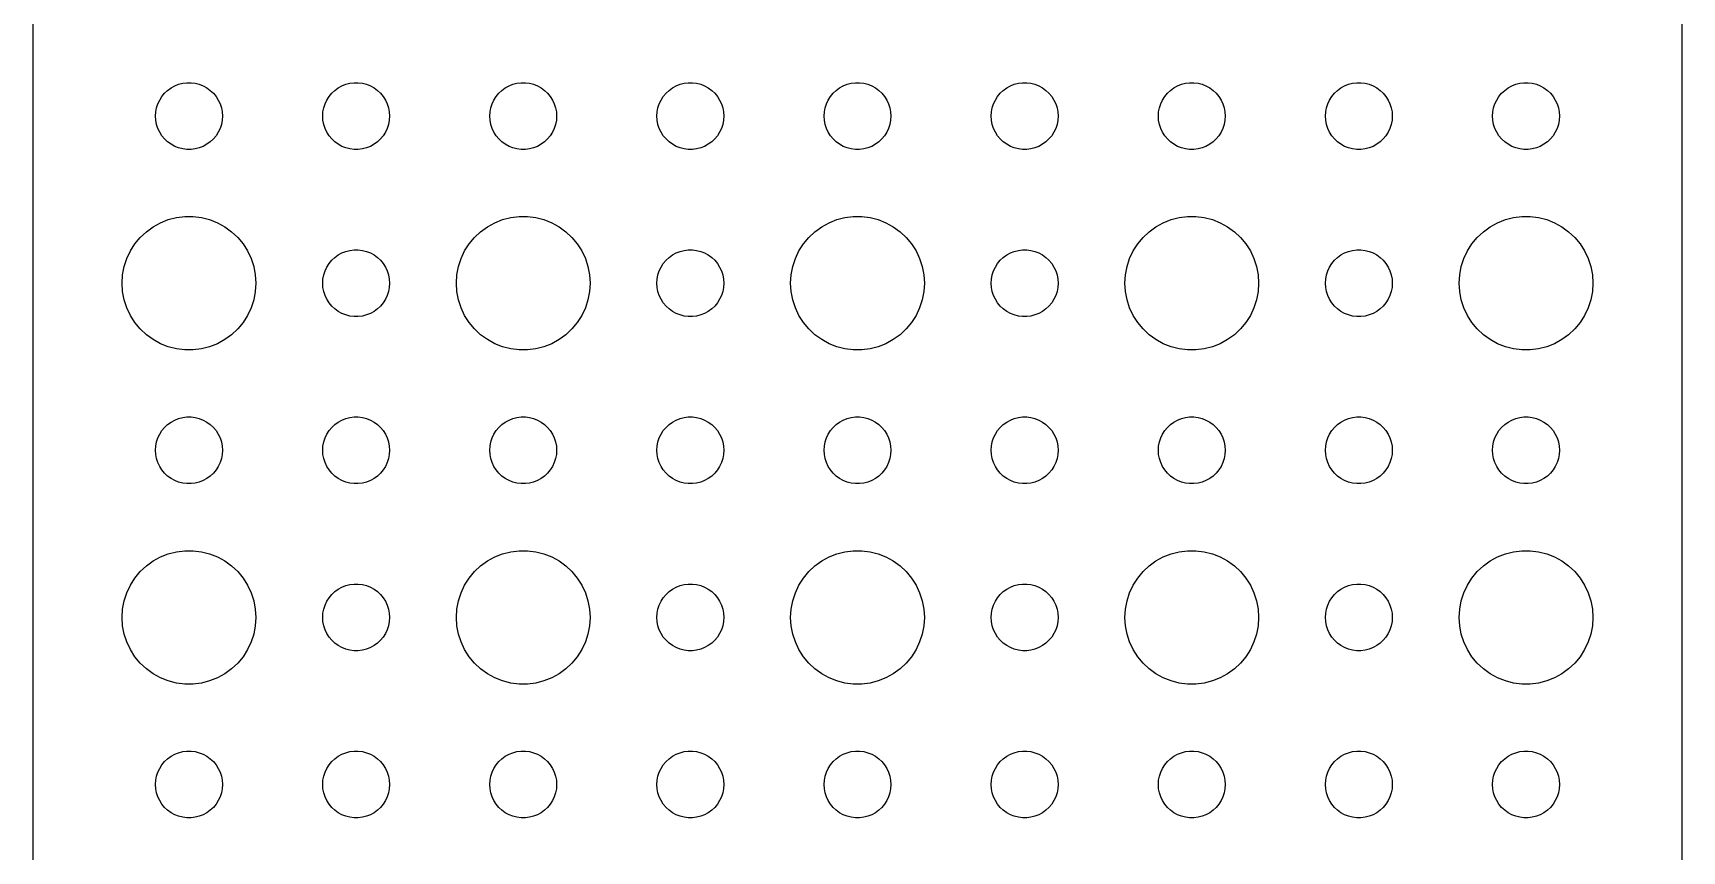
# Model space of a CAD drawing. Extents: x -37 to 37, y -74 to 74.
# Drawn here: x -37 to 37, y -3 to 33.7 of the extents above; entities that cross this region are included whole.
import ezdxf

# ---------------------------------------------------------------- set-up
doc = ezdxf.new("R2010")
doc.units = 0
doc.layers.get('0').update_dxf_attribs({"linetype": 'CONTINUOUS'})

msp = doc.modelspace()

# ---------------------------------------------------------------- linework, layer by layer
for points in [[(-37, 69.5), (-37, -69.5)], [(37, -69.5), (37, 69.5)]]:
    msp.add_lwpolyline(points)
for points in [[(-30.0942, 28.503), (-30.2811, 28.5266), (-30.4635, 28.5734), (-30.6387, 28.6428), (-30.8037, 28.7335), (-30.9561, 28.8442), (-31.0935, 28.9732), (-31.2135, 29.1183), (-31.3145, 29.2774), (-31.3947, 29.4478), (-31.4529, 29.627), (-31.4882, 29.812), (-31.5, 30), (-31.4882, 30.188), (-31.4529, 30.373), (-31.3947, 30.5522), (-31.3145, 30.7226), (-31.2135, 30.8817), (-31.0935, 31.0268), (-30.9561, 31.1558), (-30.8037, 31.2665), (-30.6387, 31.3572), (-30.4635, 31.4266), (-30.2811, 31.4734), (-30.0942, 31.497), (-29.9058, 31.497), (-29.7189, 31.4734), (-29.5365, 31.4266), (-29.3613, 31.3572), (-29.1963, 31.2665), (-29.0439, 31.1558), (-28.9065, 31.0268), (-28.7865, 30.8817), (-28.6855, 30.7226), (-28.6053, 30.5522), (-28.5471, 30.373), (-28.5118, 30.188), (-28.5, 30), (-28.5118, 29.812), (-28.5471, 29.627), (-28.6053, 29.4478), (-28.6855, 29.2774), (-28.7865, 29.1183), (-28.9065, 28.9732), (-29.0439, 28.8442), (-29.1963, 28.7335), (-29.3613, 28.6428), (-29.5365, 28.5734), (-29.7189, 28.5266), (-29.9058, 28.503)], [(-22.5942, 28.503), (-22.7811, 28.5266), (-22.9635, 28.5734), (-23.1387, 28.6428), (-23.3037, 28.7335), (-23.4561, 28.8442), (-23.5935, 28.9732), (-23.7135, 29.1183), (-23.8145, 29.2774), (-23.8947, 29.4478), (-23.9529, 29.627), (-23.9882, 29.812), (-24, 30), (-23.9882, 30.188), (-23.9529, 30.373), (-23.8947, 30.5522), (-23.8145, 30.7226), (-23.7135, 30.8817), (-23.5935, 31.0268), (-23.4561, 31.1558), (-23.3037, 31.2665), (-23.1387, 31.3572), (-22.9635, 31.4266), (-22.7811, 31.4734), (-22.5942, 31.497), (-22.4058, 31.497), (-22.2189, 31.4734), (-22.0365, 31.4266), (-21.8613, 31.3572), (-21.6963, 31.2665), (-21.5439, 31.1558), (-21.4065, 31.0268), (-21.2865, 30.8817), (-21.1855, 30.7226), (-21.1053, 30.5522), (-21.0471, 30.373), (-21.0118, 30.188), (-21, 30), (-21.0118, 29.812), (-21.0471, 29.627), (-21.1053, 29.4478), (-21.1855, 29.2774), (-21.2865, 29.1183), (-21.4065, 28.9732), (-21.5439, 28.8442), (-21.6963, 28.7335), (-21.8613, 28.6428), (-22.0365, 28.5734), (-22.2189, 28.5266), (-22.4058, 28.503)], [(-15.0942, 28.503), (-15.2811, 28.5266), (-15.4635, 28.5734), (-15.6387, 28.6428), (-15.8037, 28.7335), (-15.9561, 28.8442), (-16.0935, 28.9732), (-16.2135, 29.1183), (-16.3145, 29.2774), (-16.3947, 29.4478), (-16.4529, 29.627), (-16.4882, 29.812), (-16.5, 30), (-16.4882, 30.188), (-16.4529, 30.373), (-16.3947, 30.5522), (-16.3145, 30.7226), (-16.2135, 30.8817), (-16.0935, 31.0268), (-15.9561, 31.1558), (-15.8037, 31.2665), (-15.6387, 31.3572), (-15.4635, 31.4266), (-15.2811, 31.4734), (-15.0942, 31.497), (-14.9058, 31.497), (-14.7189, 31.4734), (-14.5365, 31.4266), (-14.3613, 31.3572), (-14.1963, 31.2665), (-14.0439, 31.1558), (-13.9065, 31.0268), (-13.7865, 30.8817), (-13.6855, 30.7226), (-13.6053, 30.5522), (-13.5471, 30.373), (-13.5118, 30.188), (-13.5, 30), (-13.5118, 29.812), (-13.5471, 29.627), (-13.6053, 29.4478), (-13.6855, 29.2774), (-13.7865, 29.1183), (-13.9065, 28.9732), (-14.0439, 28.8442), (-14.1963, 28.7335), (-14.3613, 28.6428), (-14.5365, 28.5734), (-14.7189, 28.5266), (-14.9058, 28.503)], [(-7.59419, 28.503), (-7.78107, 28.5266), (-7.96353, 28.5734), (-8.13867, 28.6428), (-8.30374, 28.7335), (-8.45614, 28.8442), (-8.59345, 28.9732), (-8.71353, 29.1183), (-8.81446, 29.2774), (-8.89466, 29.4478), (-8.95287, 29.627), (-8.98817, 29.812), (-9, 30), (-8.98817, 30.188), (-8.95287, 30.373), (-8.89466, 30.5522), (-8.81446, 30.7226), (-8.71353, 30.8817), (-8.59345, 31.0268), (-8.45614, 31.1558), (-8.30374, 31.2665), (-8.13867, 31.3572), (-7.96353, 31.4266), (-7.78107, 31.4734), (-7.59419, 31.497), (-7.40581, 31.497), (-7.21893, 31.4734), (-7.03647, 31.4266), (-6.86133, 31.3572), (-6.69626, 31.2665), (-6.54386, 31.1558), (-6.40655, 31.0268), (-6.28647, 30.8817), (-6.18554, 30.7226), (-6.10534, 30.5522), (-6.04713, 30.373), (-6.01183, 30.188), (-6, 30), (-6.01183, 29.812), (-6.04713, 29.627), (-6.10534, 29.4478), (-6.18554, 29.2774), (-6.28647, 29.1183), (-6.40655, 28.9732), (-6.54386, 28.8442), (-6.69626, 28.7335), (-6.86133, 28.6428), (-7.03647, 28.5734), (-7.21893, 28.5266), (-7.40581, 28.503)], [(-0.094186, 28.503), (-0.281072, 28.5266), (-0.463525, 28.5734), (-0.638669, 28.6428), (-0.80374, 28.7335), (-0.956136, 28.8442), (-1.09345, 28.9732), (-1.21353, 29.1183), (-1.31446, 29.2774), (-1.39466, 29.4478), (-1.45287, 29.627), (-1.48817, 29.812), (-1.5, 30), (-1.48817, 30.188), (-1.45287, 30.373), (-1.39466, 30.5522), (-1.31446, 30.7226), (-1.21353, 30.8817), (-1.09345, 31.0268), (-0.956136, 31.1558), (-0.80374, 31.2665), (-0.638669, 31.3572), (-0.463525, 31.4266), (-0.281072, 31.4734), (-0.094186, 31.497), (0.094186, 31.497), (0.281072, 31.4734), (0.463525, 31.4266), (0.638669, 31.3572), (0.80374, 31.2665), (0.956136, 31.1558), (1.09345, 31.0268), (1.21353, 30.8817), (1.31446, 30.7226), (1.39466, 30.5522), (1.45287, 30.373), (1.48817, 30.188), (1.5, 30), (1.48817, 29.812), (1.45287, 29.627), (1.39466, 29.4478), (1.31446, 29.2774), (1.21353, 29.1183), (1.09345, 28.9732), (0.956136, 28.8442), (0.80374, 28.7335), (0.638669, 28.6428), (0.463525, 28.5734), (0.281072, 28.5266), (0.094186, 28.503)], [(7.40581, 28.503), (7.21893, 28.5266), (7.03647, 28.5734), (6.86133, 28.6428), (6.69626, 28.7335), (6.54386, 28.8442), (6.40655, 28.9732), (6.28647, 29.1183), (6.18554, 29.2774), (6.10534, 29.4478), (6.04713, 29.627), (6.01183, 29.812), (6, 30), (6.01183, 30.188), (6.04713, 30.373), (6.10534, 30.5522), (6.18554, 30.7226), (6.28647, 30.8817), (6.40655, 31.0268), (6.54386, 31.1558), (6.69626, 31.2665), (6.86133, 31.3572), (7.03647, 31.4266), (7.21893, 31.4734), (7.40581, 31.497), (7.59419, 31.497), (7.78107, 31.4734), (7.96353, 31.4266), (8.13867, 31.3572), (8.30374, 31.2665), (8.45614, 31.1558), (8.59345, 31.0268), (8.71353, 30.8817), (8.81446, 30.7226), (8.89466, 30.5522), (8.95287, 30.373), (8.98817, 30.188), (9, 30), (8.98817, 29.812), (8.95287, 29.627), (8.89466, 29.4478), (8.81446, 29.2774), (8.71353, 29.1183), (8.59345, 28.9732), (8.45614, 28.8442), (8.30374, 28.7335), (8.13867, 28.6428), (7.96353, 28.5734), (7.78107, 28.5266), (7.59419, 28.503)], [(14.9058, 28.503), (14.7189, 28.5266), (14.5365, 28.5734), (14.3613, 28.6428), (14.1963, 28.7335), (14.0439, 28.8442), (13.9065, 28.9732), (13.7865, 29.1183), (13.6855, 29.2774), (13.6053, 29.4478), (13.5471, 29.627), (13.5118, 29.812), (13.5, 30), (13.5118, 30.188), (13.5471, 30.373), (13.6053, 30.5522), (13.6855, 30.7226), (13.7865, 30.8817), (13.9065, 31.0268), (14.0439, 31.1558), (14.1963, 31.2665), (14.3613, 31.3572), (14.5365, 31.4266), (14.7189, 31.4734), (14.9058, 31.497), (15.0942, 31.497), (15.2811, 31.4734), (15.4635, 31.4266), (15.6387, 31.3572), (15.8037, 31.2665), (15.9561, 31.1558), (16.0935, 31.0268), (16.2135, 30.8817), (16.3145, 30.7226), (16.3947, 30.5522), (16.4529, 30.373), (16.4882, 30.188), (16.5, 30), (16.4882, 29.812), (16.4529, 29.627), (16.3947, 29.4478), (16.3145, 29.2774), (16.2135, 29.1183), (16.0935, 28.9732), (15.9561, 28.8442), (15.8037, 28.7335), (15.6387, 28.6428), (15.4635, 28.5734), (15.2811, 28.5266), (15.0942, 28.503)], [(22.4058, 28.503), (22.2189, 28.5266), (22.0365, 28.5734), (21.8613, 28.6428), (21.6963, 28.7335), (21.5439, 28.8442), (21.4065, 28.9732), (21.2865, 29.1183), (21.1855, 29.2774), (21.1053, 29.4478), (21.0471, 29.627), (21.0118, 29.812), (21, 30), (21.0118, 30.188), (21.0471, 30.373), (21.1053, 30.5522), (21.1855, 30.7226), (21.2865, 30.8817), (21.4065, 31.0268), (21.5439, 31.1558), (21.6963, 31.2665), (21.8613, 31.3572), (22.0365, 31.4266), (22.2189, 31.4734), (22.4058, 31.497), (22.5942, 31.497), (22.7811, 31.4734), (22.9635, 31.4266), (23.1387, 31.3572), (23.3037, 31.2665), (23.4561, 31.1558), (23.5935, 31.0268), (23.7135, 30.8817), (23.8145, 30.7226), (23.8947, 30.5522), (23.9529, 30.373), (23.9882, 30.188), (24, 30), (23.9882, 29.812), (23.9529, 29.627), (23.8947, 29.4478), (23.8145, 29.2774), (23.7135, 29.1183), (23.5935, 28.9732), (23.4561, 28.8442), (23.3037, 28.7335), (23.1387, 28.6428), (22.9635, 28.5734), (22.7811, 28.5266), (22.5942, 28.503)], [(29.9058, 28.503), (29.7189, 28.5266), (29.5365, 28.5734), (29.3613, 28.6428), (29.1963, 28.7335), (29.0439, 28.8442), (28.9065, 28.9732), (28.7865, 29.1183), (28.6855, 29.2774), (28.6053, 29.4478), (28.5471, 29.627), (28.5118, 29.812), (28.5, 30), (28.5118, 30.188), (28.5471, 30.373), (28.6053, 30.5522), (28.6855, 30.7226), (28.7865, 30.8817), (28.9065, 31.0268), (29.0439, 31.1558), (29.1963, 31.2665), (29.3613, 31.3572), (29.5365, 31.4266), (29.7189, 31.4734), (29.9058, 31.497), (30.0942, 31.497), (30.2811, 31.4734), (30.4635, 31.4266), (30.6387, 31.3572), (30.8037, 31.2665), (30.9561, 31.1558), (31.0935, 31.0268), (31.2135, 30.8817), (31.3145, 30.7226), (31.3947, 30.5522), (31.4529, 30.373), (31.4882, 30.188), (31.5, 30), (31.4882, 29.812), (31.4529, 29.627), (31.3947, 29.4478), (31.3145, 29.2774), (31.2135, 29.1183), (31.0935, 28.9732), (30.9561, 28.8442), (30.8037, 28.7335), (30.6387, 28.6428), (30.4635, 28.5734), (30.2811, 28.5266), (30.0942, 28.503)], [(-30.1884, 19.5059), (-30.5621, 19.5531), (-30.9271, 19.6468), (-31.2773, 19.7855), (-31.6075, 19.967), (-31.9123, 20.1885), (-32.1869, 20.4464), (-32.4271, 20.7366), (-32.6289, 21.0547), (-32.7893, 21.3956), (-32.9057, 21.7539), (-32.9763, 22.124), (-33, 22.5), (-32.9763, 22.876), (-32.9057, 23.2461), (-32.7893, 23.6044), (-32.6289, 23.9453), (-32.4271, 24.2634), (-32.1869, 24.5536), (-31.9123, 24.8115), (-31.6075, 25.033), (-31.2773, 25.2145), (-30.9271, 25.3532), (-30.5621, 25.4469), (-30.1884, 25.4941), (-29.8116, 25.4941), (-29.4379, 25.4469), (-29.0729, 25.3532), (-28.7227, 25.2145), (-28.3925, 25.033), (-28.0877, 24.8115), (-27.8131, 24.5536), (-27.5729, 24.2634), (-27.3711, 23.9453), (-27.2107, 23.6044), (-27.0943, 23.2461), (-27.0237, 22.876), (-27, 22.5), (-27.0237, 22.124), (-27.0943, 21.7539), (-27.2107, 21.3956), (-27.3711, 21.0547), (-27.5729, 20.7366), (-27.8131, 20.4464), (-28.0877, 20.1885), (-28.3925, 19.967), (-28.7227, 19.7855), (-29.0729, 19.6468), (-29.4379, 19.5531), (-29.8116, 19.5059)], [(-15.1884, 19.5059), (-15.5621, 19.5531), (-15.9271, 19.6468), (-16.2773, 19.7855), (-16.6075, 19.967), (-16.9123, 20.1885), (-17.1869, 20.4464), (-17.4271, 20.7366), (-17.6289, 21.0547), (-17.7893, 21.3956), (-17.9057, 21.7539), (-17.9763, 22.124), (-18, 22.5), (-17.9763, 22.876), (-17.9057, 23.2461), (-17.7893, 23.6044), (-17.6289, 23.9453), (-17.4271, 24.2634), (-17.1869, 24.5536), (-16.9123, 24.8115), (-16.6075, 25.033), (-16.2773, 25.2145), (-15.9271, 25.3532), (-15.5621, 25.4469), (-15.1884, 25.4941), (-14.8116, 25.4941), (-14.4379, 25.4469), (-14.0729, 25.3532), (-13.7227, 25.2145), (-13.3925, 25.033), (-13.0877, 24.8115), (-12.8131, 24.5536), (-12.5729, 24.2634), (-12.3711, 23.9453), (-12.2107, 23.6044), (-12.0943, 23.2461), (-12.0237, 22.876), (-12, 22.5), (-12.0237, 22.124), (-12.0943, 21.7539), (-12.2107, 21.3956), (-12.3711, 21.0547), (-12.5729, 20.7366), (-12.8131, 20.4464), (-13.0877, 20.1885), (-13.3925, 19.967), (-13.7227, 19.7855), (-14.0729, 19.6468), (-14.4379, 19.5531), (-14.8116, 19.5059)], [(-0.188372, 19.5059), (-0.562144, 19.5531), (-0.927051, 19.6468), (-1.27734, 19.7855), (-1.60748, 19.967), (-1.91227, 20.1885), (-2.18691, 20.4464), (-2.42705, 20.7366), (-2.62892, 21.0547), (-2.78933, 21.3956), (-2.90575, 21.7539), (-2.97634, 22.124), (-3, 22.5), (-2.97634, 22.876), (-2.90575, 23.2461), (-2.78933, 23.6044), (-2.62892, 23.9453), (-2.42705, 24.2634), (-2.18691, 24.5536), (-1.91227, 24.8115), (-1.60748, 25.033), (-1.27734, 25.2145), (-0.927051, 25.3532), (-0.562144, 25.4469), (-0.188372, 25.4941), (0.188372, 25.4941), (0.562144, 25.4469), (0.927051, 25.3532), (1.27734, 25.2145), (1.60748, 25.033), (1.91227, 24.8115), (2.18691, 24.5536), (2.42705, 24.2634), (2.62892, 23.9453), (2.78933, 23.6044), (2.90575, 23.2461), (2.97634, 22.876), (3, 22.5), (2.97634, 22.124), (2.90575, 21.7539), (2.78933, 21.3956), (2.62892, 21.0547), (2.42705, 20.7366), (2.18691, 20.4464), (1.91227, 20.1885), (1.60748, 19.967), (1.27734, 19.7855), (0.927051, 19.6468), (0.562144, 19.5531), (0.188372, 19.5059)], [(14.8116, 19.5059), (14.4379, 19.5531), (14.0729, 19.6468), (13.7227, 19.7855), (13.3925, 19.967), (13.0877, 20.1885), (12.8131, 20.4464), (12.5729, 20.7366), (12.3711, 21.0547), (12.2107, 21.3956), (12.0943, 21.7539), (12.0237, 22.124), (12, 22.5), (12.0237, 22.876), (12.0943, 23.2461), (12.2107, 23.6044), (12.3711, 23.9453), (12.5729, 24.2634), (12.8131, 24.5536), (13.0877, 24.8115), (13.3925, 25.033), (13.7227, 25.2145), (14.0729, 25.3532), (14.4379, 25.4469), (14.8116, 25.4941), (15.1884, 25.4941), (15.5621, 25.4469), (15.9271, 25.3532), (16.2773, 25.2145), (16.6075, 25.033), (16.9123, 24.8115), (17.1869, 24.5536), (17.4271, 24.2634), (17.6289, 23.9453), (17.7893, 23.6044), (17.9057, 23.2461), (17.9763, 22.876), (18, 22.5), (17.9763, 22.124), (17.9057, 21.7539), (17.7893, 21.3956), (17.6289, 21.0547), (17.4271, 20.7366), (17.1869, 20.4464), (16.9123, 20.1885), (16.6075, 19.967), (16.2773, 19.7855), (15.9271, 19.6468), (15.5621, 19.5531), (15.1884, 19.5059)], [(29.8116, 19.5059), (29.4379, 19.5531), (29.0729, 19.6468), (28.7227, 19.7855), (28.3925, 19.967), (28.0877, 20.1885), (27.8131, 20.4464), (27.5729, 20.7366), (27.3711, 21.0547), (27.2107, 21.3956), (27.0943, 21.7539), (27.0237, 22.124), (27, 22.5), (27.0237, 22.876), (27.0943, 23.2461), (27.2107, 23.6044), (27.3711, 23.9453), (27.5729, 24.2634), (27.8131, 24.5536), (28.0877, 24.8115), (28.3925, 25.033), (28.7227, 25.2145), (29.0729, 25.3532), (29.4379, 25.4469), (29.8116, 25.4941), (30.1884, 25.4941), (30.5621, 25.4469), (30.9271, 25.3532), (31.2773, 25.2145), (31.6075, 25.033), (31.9123, 24.8115), (32.1869, 24.5536), (32.4271, 24.2634), (32.6289, 23.9453), (32.7893, 23.6044), (32.9057, 23.2461), (32.9763, 22.876), (33, 22.5), (32.9763, 22.124), (32.9057, 21.7539), (32.7893, 21.3956), (32.6289, 21.0547), (32.4271, 20.7366), (32.1869, 20.4464), (31.9123, 20.1885), (31.6075, 19.967), (31.2773, 19.7855), (30.9271, 19.6468), (30.5621, 19.5531), (30.1884, 19.5059)], [(-22.5942, 21.003), (-22.7811, 21.0266), (-22.9635, 21.0734), (-23.1387, 21.1428), (-23.3037, 21.2335), (-23.4561, 21.3442), (-23.5935, 21.4732), (-23.7135, 21.6183), (-23.8145, 21.7774), (-23.8947, 21.9478), (-23.9529, 22.127), (-23.9882, 22.312), (-24, 22.5), (-23.9882, 22.688), (-23.9529, 22.873), (-23.8947, 23.0522), (-23.8145, 23.2226), (-23.7135, 23.3817), (-23.5935, 23.5268), (-23.4561, 23.6558), (-23.3037, 23.7665), (-23.1387, 23.8572), (-22.9635, 23.9266), (-22.7811, 23.9734), (-22.5942, 23.997), (-22.4058, 23.997), (-22.2189, 23.9734), (-22.0365, 23.9266), (-21.8613, 23.8572), (-21.6963, 23.7665), (-21.5439, 23.6558), (-21.4065, 23.5268), (-21.2865, 23.3817), (-21.1855, 23.2226), (-21.1053, 23.0522), (-21.0471, 22.873), (-21.0118, 22.688), (-21, 22.5), (-21.0118, 22.312), (-21.0471, 22.127), (-21.1053, 21.9478), (-21.1855, 21.7774), (-21.2865, 21.6183), (-21.4065, 21.4732), (-21.5439, 21.3442), (-21.6963, 21.2335), (-21.8613, 21.1428), (-22.0365, 21.0734), (-22.2189, 21.0266), (-22.4058, 21.003)], [(-7.59419, 21.003), (-7.78107, 21.0266), (-7.96353, 21.0734), (-8.13867, 21.1428), (-8.30374, 21.2335), (-8.45614, 21.3442), (-8.59345, 21.4732), (-8.71353, 21.6183), (-8.81446, 21.7774), (-8.89466, 21.9478), (-8.95287, 22.127), (-8.98817, 22.312), (-9, 22.5), (-8.98817, 22.688), (-8.95287, 22.873), (-8.89466, 23.0522), (-8.81446, 23.2226), (-8.71353, 23.3817), (-8.59345, 23.5268), (-8.45614, 23.6558), (-8.30374, 23.7665), (-8.13867, 23.8572), (-7.96353, 23.9266), (-7.78107, 23.9734), (-7.59419, 23.997), (-7.40581, 23.997), (-7.21893, 23.9734), (-7.03647, 23.9266), (-6.86133, 23.8572), (-6.69626, 23.7665), (-6.54386, 23.6558), (-6.40655, 23.5268), (-6.28647, 23.3817), (-6.18554, 23.2226), (-6.10534, 23.0522), (-6.04713, 22.873), (-6.01183, 22.688), (-6, 22.5), (-6.01183, 22.312), (-6.04713, 22.127), (-6.10534, 21.9478), (-6.18554, 21.7774), (-6.28647, 21.6183), (-6.40655, 21.4732), (-6.54386, 21.3442), (-6.69626, 21.2335), (-6.86133, 21.1428), (-7.03647, 21.0734), (-7.21893, 21.0266), (-7.40581, 21.003)], [(7.40581, 21.003), (7.21893, 21.0266), (7.03647, 21.0734), (6.86133, 21.1428), (6.69626, 21.2335), (6.54386, 21.3442), (6.40655, 21.4732), (6.28647, 21.6183), (6.18554, 21.7774), (6.10534, 21.9478), (6.04713, 22.127), (6.01183, 22.312), (6, 22.5), (6.01183, 22.688), (6.04713, 22.873), (6.10534, 23.0522), (6.18554, 23.2226), (6.28647, 23.3817), (6.40655, 23.5268), (6.54386, 23.6558), (6.69626, 23.7665), (6.86133, 23.8572), (7.03647, 23.9266), (7.21893, 23.9734), (7.40581, 23.997), (7.59419, 23.997), (7.78107, 23.9734), (7.96353, 23.9266), (8.13867, 23.8572), (8.30374, 23.7665), (8.45614, 23.6558), (8.59345, 23.5268), (8.71353, 23.3817), (8.81446, 23.2226), (8.89466, 23.0522), (8.95287, 22.873), (8.98817, 22.688), (9, 22.5), (8.98817, 22.312), (8.95287, 22.127), (8.89466, 21.9478), (8.81446, 21.7774), (8.71353, 21.6183), (8.59345, 21.4732), (8.45614, 21.3442), (8.30374, 21.2335), (8.13867, 21.1428), (7.96353, 21.0734), (7.78107, 21.0266), (7.59419, 21.003)], [(22.4058, 21.003), (22.2189, 21.0266), (22.0365, 21.0734), (21.8613, 21.1428), (21.6963, 21.2335), (21.5439, 21.3442), (21.4065, 21.4732), (21.2865, 21.6183), (21.1855, 21.7774), (21.1053, 21.9478), (21.0471, 22.127), (21.0118, 22.312), (21, 22.5), (21.0118, 22.688), (21.0471, 22.873), (21.1053, 23.0522), (21.1855, 23.2226), (21.2865, 23.3817), (21.4065, 23.5268), (21.5439, 23.6558), (21.6963, 23.7665), (21.8613, 23.8572), (22.0365, 23.9266), (22.2189, 23.9734), (22.4058, 23.997), (22.5942, 23.997), (22.7811, 23.9734), (22.9635, 23.9266), (23.1387, 23.8572), (23.3037, 23.7665), (23.4561, 23.6558), (23.5935, 23.5268), (23.7135, 23.3817), (23.8145, 23.2226), (23.8947, 23.0522), (23.9529, 22.873), (23.9882, 22.688), (24, 22.5), (23.9882, 22.312), (23.9529, 22.127), (23.8947, 21.9478), (23.8145, 21.7774), (23.7135, 21.6183), (23.5935, 21.4732), (23.4561, 21.3442), (23.3037, 21.2335), (23.1387, 21.1428), (22.9635, 21.0734), (22.7811, 21.0266), (22.5942, 21.003)], [(-30.0942, 13.503), (-30.2811, 13.5266), (-30.4635, 13.5734), (-30.6387, 13.6428), (-30.8037, 13.7335), (-30.9561, 13.8442), (-31.0935, 13.9732), (-31.2135, 14.1183), (-31.3145, 14.2774), (-31.3947, 14.4478), (-31.4529, 14.627), (-31.4882, 14.812), (-31.5, 15), (-31.4882, 15.188), (-31.4529, 15.373), (-31.3947, 15.5522), (-31.3145, 15.7226), (-31.2135, 15.8817), (-31.0935, 16.0268), (-30.9561, 16.1558), (-30.8037, 16.2665), (-30.6387, 16.3572), (-30.4635, 16.4266), (-30.2811, 16.4734), (-30.0942, 16.497), (-29.9058, 16.497), (-29.7189, 16.4734), (-29.5365, 16.4266), (-29.3613, 16.3572), (-29.1963, 16.2665), (-29.0439, 16.1558), (-28.9065, 16.0268), (-28.7865, 15.8817), (-28.6855, 15.7226), (-28.6053, 15.5522), (-28.5471, 15.373), (-28.5118, 15.188), (-28.5, 15), (-28.5118, 14.812), (-28.5471, 14.627), (-28.6053, 14.4478), (-28.6855, 14.2774), (-28.7865, 14.1183), (-28.9065, 13.9732), (-29.0439, 13.8442), (-29.1963, 13.7335), (-29.3613, 13.6428), (-29.5365, 13.5734), (-29.7189, 13.5266), (-29.9058, 13.503)], [(-22.5942, 13.503), (-22.7811, 13.5266), (-22.9635, 13.5734), (-23.1387, 13.6428), (-23.3037, 13.7335), (-23.4561, 13.8442), (-23.5935, 13.9732), (-23.7135, 14.1183), (-23.8145, 14.2774), (-23.8947, 14.4478), (-23.9529, 14.627), (-23.9882, 14.812), (-24, 15), (-23.9882, 15.188), (-23.9529, 15.373), (-23.8947, 15.5522), (-23.8145, 15.7226), (-23.7135, 15.8817), (-23.5935, 16.0268), (-23.4561, 16.1558), (-23.3037, 16.2665), (-23.1387, 16.3572), (-22.9635, 16.4266), (-22.7811, 16.4734), (-22.5942, 16.497), (-22.4058, 16.497), (-22.2189, 16.4734), (-22.0365, 16.4266), (-21.8613, 16.3572), (-21.6963, 16.2665), (-21.5439, 16.1558), (-21.4065, 16.0268), (-21.2865, 15.8817), (-21.1855, 15.7226), (-21.1053, 15.5522), (-21.0471, 15.373), (-21.0118, 15.188), (-21, 15), (-21.0118, 14.812), (-21.0471, 14.627), (-21.1053, 14.4478), (-21.1855, 14.2774), (-21.2865, 14.1183), (-21.4065, 13.9732), (-21.5439, 13.8442), (-21.6963, 13.7335), (-21.8613, 13.6428), (-22.0365, 13.5734), (-22.2189, 13.5266), (-22.4058, 13.503)], [(-15.0942, 13.503), (-15.2811, 13.5266), (-15.4635, 13.5734), (-15.6387, 13.6428), (-15.8037, 13.7335), (-15.9561, 13.8442), (-16.0935, 13.9732), (-16.2135, 14.1183), (-16.3145, 14.2774), (-16.3947, 14.4478), (-16.4529, 14.627), (-16.4882, 14.812), (-16.5, 15), (-16.4882, 15.188), (-16.4529, 15.373), (-16.3947, 15.5522), (-16.3145, 15.7226), (-16.2135, 15.8817), (-16.0935, 16.0268), (-15.9561, 16.1558), (-15.8037, 16.2665), (-15.6387, 16.3572), (-15.4635, 16.4266), (-15.2811, 16.4734), (-15.0942, 16.497), (-14.9058, 16.497), (-14.7189, 16.4734), (-14.5365, 16.4266), (-14.3613, 16.3572), (-14.1963, 16.2665), (-14.0439, 16.1558), (-13.9065, 16.0268), (-13.7865, 15.8817), (-13.6855, 15.7226), (-13.6053, 15.5522), (-13.5471, 15.373), (-13.5118, 15.188), (-13.5, 15), (-13.5118, 14.812), (-13.5471, 14.627), (-13.6053, 14.4478), (-13.6855, 14.2774), (-13.7865, 14.1183), (-13.9065, 13.9732), (-14.0439, 13.8442), (-14.1963, 13.7335), (-14.3613, 13.6428), (-14.5365, 13.5734), (-14.7189, 13.5266), (-14.9058, 13.503)], [(-7.59419, 13.503), (-7.78107, 13.5266), (-7.96353, 13.5734), (-8.13867, 13.6428), (-8.30374, 13.7335), (-8.45614, 13.8442), (-8.59345, 13.9732), (-8.71353, 14.1183), (-8.81446, 14.2774), (-8.89466, 14.4478), (-8.95287, 14.627), (-8.98817, 14.812), (-9, 15), (-8.98817, 15.188), (-8.95287, 15.373), (-8.89466, 15.5522), (-8.81446, 15.7226), (-8.71353, 15.8817), (-8.59345, 16.0268), (-8.45614, 16.1558), (-8.30374, 16.2665), (-8.13867, 16.3572), (-7.96353, 16.4266), (-7.78107, 16.4734), (-7.59419, 16.497), (-7.40581, 16.497), (-7.21893, 16.4734), (-7.03647, 16.4266), (-6.86133, 16.3572), (-6.69626, 16.2665), (-6.54386, 16.1558), (-6.40655, 16.0268), (-6.28647, 15.8817), (-6.18554, 15.7226), (-6.10534, 15.5522), (-6.04713, 15.373), (-6.01183, 15.188), (-6, 15), (-6.01183, 14.812), (-6.04713, 14.627), (-6.10534, 14.4478), (-6.18554, 14.2774), (-6.28647, 14.1183), (-6.40655, 13.9732), (-6.54386, 13.8442), (-6.69626, 13.7335), (-6.86133, 13.6428), (-7.03647, 13.5734), (-7.21893, 13.5266), (-7.40581, 13.503)], [(-0.094186, 13.503), (-0.281072, 13.5266), (-0.463525, 13.5734), (-0.638669, 13.6428), (-0.80374, 13.7335), (-0.956136, 13.8442), (-1.09345, 13.9732), (-1.21353, 14.1183), (-1.31446, 14.2774), (-1.39466, 14.4478), (-1.45287, 14.627), (-1.48817, 14.812), (-1.5, 15), (-1.48817, 15.188), (-1.45287, 15.373), (-1.39466, 15.5522), (-1.31446, 15.7226), (-1.21353, 15.8817), (-1.09345, 16.0268), (-0.956136, 16.1558), (-0.80374, 16.2665), (-0.638669, 16.3572), (-0.463525, 16.4266), (-0.281072, 16.4734), (-0.094186, 16.497), (0.094186, 16.497), (0.281072, 16.4734), (0.463525, 16.4266), (0.638669, 16.3572), (0.80374, 16.2665), (0.956136, 16.1558), (1.09345, 16.0268), (1.21353, 15.8817), (1.31446, 15.7226), (1.39466, 15.5522), (1.45287, 15.373), (1.48817, 15.188), (1.5, 15), (1.48817, 14.812), (1.45287, 14.627), (1.39466, 14.4478), (1.31446, 14.2774), (1.21353, 14.1183), (1.09345, 13.9732), (0.956136, 13.8442), (0.80374, 13.7335), (0.638669, 13.6428), (0.463525, 13.5734), (0.281072, 13.5266), (0.094186, 13.503)], [(7.40581, 13.503), (7.21893, 13.5266), (7.03647, 13.5734), (6.86133, 13.6428), (6.69626, 13.7335), (6.54386, 13.8442), (6.40655, 13.9732), (6.28647, 14.1183), (6.18554, 14.2774), (6.10534, 14.4478), (6.04713, 14.627), (6.01183, 14.812), (6, 15), (6.01183, 15.188), (6.04713, 15.373), (6.10534, 15.5522), (6.18554, 15.7226), (6.28647, 15.8817), (6.40655, 16.0268), (6.54386, 16.1558), (6.69626, 16.2665), (6.86133, 16.3572), (7.03647, 16.4266), (7.21893, 16.4734), (7.40581, 16.497), (7.59419, 16.497), (7.78107, 16.4734), (7.96353, 16.4266), (8.13867, 16.3572), (8.30374, 16.2665), (8.45614, 16.1558), (8.59345, 16.0268), (8.71353, 15.8817), (8.81446, 15.7226), (8.89466, 15.5522), (8.95287, 15.373), (8.98817, 15.188), (9, 15), (8.98817, 14.812), (8.95287, 14.627), (8.89466, 14.4478), (8.81446, 14.2774), (8.71353, 14.1183), (8.59345, 13.9732), (8.45614, 13.8442), (8.30374, 13.7335), (8.13867, 13.6428), (7.96353, 13.5734), (7.78107, 13.5266), (7.59419, 13.503)], [(14.9058, 13.503), (14.7189, 13.5266), (14.5365, 13.5734), (14.3613, 13.6428), (14.1963, 13.7335), (14.0439, 13.8442), (13.9065, 13.9732), (13.7865, 14.1183), (13.6855, 14.2774), (13.6053, 14.4478), (13.5471, 14.627), (13.5118, 14.812), (13.5, 15), (13.5118, 15.188), (13.5471, 15.373), (13.6053, 15.5522), (13.6855, 15.7226), (13.7865, 15.8817), (13.9065, 16.0268), (14.0439, 16.1558), (14.1963, 16.2665), (14.3613, 16.3572), (14.5365, 16.4266), (14.7189, 16.4734), (14.9058, 16.497), (15.0942, 16.497), (15.2811, 16.4734), (15.4635, 16.4266), (15.6387, 16.3572), (15.8037, 16.2665), (15.9561, 16.1558), (16.0935, 16.0268), (16.2135, 15.8817), (16.3145, 15.7226), (16.3947, 15.5522), (16.4529, 15.373), (16.4882, 15.188), (16.5, 15), (16.4882, 14.812), (16.4529, 14.627), (16.3947, 14.4478), (16.3145, 14.2774), (16.2135, 14.1183), (16.0935, 13.9732), (15.9561, 13.8442), (15.8037, 13.7335), (15.6387, 13.6428), (15.4635, 13.5734), (15.2811, 13.5266), (15.0942, 13.503)], [(22.4058, 13.503), (22.2189, 13.5266), (22.0365, 13.5734), (21.8613, 13.6428), (21.6963, 13.7335), (21.5439, 13.8442), (21.4065, 13.9732), (21.2865, 14.1183), (21.1855, 14.2774), (21.1053, 14.4478), (21.0471, 14.627), (21.0118, 14.812), (21, 15), (21.0118, 15.188), (21.0471, 15.373), (21.1053, 15.5522), (21.1855, 15.7226), (21.2865, 15.8817), (21.4065, 16.0268), (21.5439, 16.1558), (21.6963, 16.2665), (21.8613, 16.3572), (22.0365, 16.4266), (22.2189, 16.4734), (22.4058, 16.497), (22.5942, 16.497), (22.7811, 16.4734), (22.9635, 16.4266), (23.1387, 16.3572), (23.3037, 16.2665), (23.4561, 16.1558), (23.5935, 16.0268), (23.7135, 15.8817), (23.8145, 15.7226), (23.8947, 15.5522), (23.9529, 15.373), (23.9882, 15.188), (24, 15), (23.9882, 14.812), (23.9529, 14.627), (23.8947, 14.4478), (23.8145, 14.2774), (23.7135, 14.1183), (23.5935, 13.9732), (23.4561, 13.8442), (23.3037, 13.7335), (23.1387, 13.6428), (22.9635, 13.5734), (22.7811, 13.5266), (22.5942, 13.503)], [(29.9058, 13.503), (29.7189, 13.5266), (29.5365, 13.5734), (29.3613, 13.6428), (29.1963, 13.7335), (29.0439, 13.8442), (28.9065, 13.9732), (28.7865, 14.1183), (28.6855, 14.2774), (28.6053, 14.4478), (28.5471, 14.627), (28.5118, 14.812), (28.5, 15), (28.5118, 15.188), (28.5471, 15.373), (28.6053, 15.5522), (28.6855, 15.7226), (28.7865, 15.8817), (28.9065, 16.0268), (29.0439, 16.1558), (29.1963, 16.2665), (29.3613, 16.3572), (29.5365, 16.4266), (29.7189, 16.4734), (29.9058, 16.497), (30.0942, 16.497), (30.2811, 16.4734), (30.4635, 16.4266), (30.6387, 16.3572), (30.8037, 16.2665), (30.9561, 16.1558), (31.0935, 16.0268), (31.2135, 15.8817), (31.3145, 15.7226), (31.3947, 15.5522), (31.4529, 15.373), (31.4882, 15.188), (31.5, 15), (31.4882, 14.812), (31.4529, 14.627), (31.3947, 14.4478), (31.3145, 14.2774), (31.2135, 14.1183), (31.0935, 13.9732), (30.9561, 13.8442), (30.8037, 13.7335), (30.6387, 13.6428), (30.4635, 13.5734), (30.2811, 13.5266), (30.0942, 13.503)], [(-30.1884, 4.50592), (-30.5621, 4.55314), (-30.9271, 4.64683), (-31.2773, 4.78552), (-31.6075, 4.96702), (-31.9123, 5.18846), (-32.1869, 5.44636), (-32.4271, 5.73664), (-32.6289, 6.05474), (-32.7893, 6.39563), (-32.9057, 6.75393), (-32.9763, 7.124), (-33, 7.5), (-32.9763, 7.876), (-32.9057, 8.24607), (-32.7893, 8.60437), (-32.6289, 8.94526), (-32.4271, 9.26336), (-32.1869, 9.55364), (-31.9123, 9.81154), (-31.6075, 10.033), (-31.2773, 10.2145), (-30.9271, 10.3532), (-30.5621, 10.4469), (-30.1884, 10.4941), (-29.8116, 10.4941), (-29.4379, 10.4469), (-29.0729, 10.3532), (-28.7227, 10.2145), (-28.3925, 10.033), (-28.0877, 9.81154), (-27.8131, 9.55364), (-27.5729, 9.26336), (-27.3711, 8.94526), (-27.2107, 8.60437), (-27.0943, 8.24607), (-27.0237, 7.876), (-27, 7.5), (-27.0237, 7.124), (-27.0943, 6.75393), (-27.2107, 6.39563), (-27.3711, 6.05474), (-27.5729, 5.73664), (-27.8131, 5.44636), (-28.0877, 5.18846), (-28.3925, 4.96702), (-28.7227, 4.78552), (-29.0729, 4.64683), (-29.4379, 4.55314), (-29.8116, 4.50592)], [(-15.1884, 4.50592), (-15.5621, 4.55314), (-15.9271, 4.64683), (-16.2773, 4.78552), (-16.6075, 4.96702), (-16.9123, 5.18846), (-17.1869, 5.44636), (-17.4271, 5.73664), (-17.6289, 6.05474), (-17.7893, 6.39563), (-17.9057, 6.75393), (-17.9763, 7.124), (-18, 7.5), (-17.9763, 7.876), (-17.9057, 8.24607), (-17.7893, 8.60437), (-17.6289, 8.94526), (-17.4271, 9.26336), (-17.1869, 9.55364), (-16.9123, 9.81154), (-16.6075, 10.033), (-16.2773, 10.2145), (-15.9271, 10.3532), (-15.5621, 10.4469), (-15.1884, 10.4941), (-14.8116, 10.4941), (-14.4379, 10.4469), (-14.0729, 10.3532), (-13.7227, 10.2145), (-13.3925, 10.033), (-13.0877, 9.81154), (-12.8131, 9.55364), (-12.5729, 9.26336), (-12.3711, 8.94526), (-12.2107, 8.60437), (-12.0943, 8.24607), (-12.0237, 7.876), (-12, 7.5), (-12.0237, 7.124), (-12.0943, 6.75393), (-12.2107, 6.39563), (-12.3711, 6.05474), (-12.5729, 5.73664), (-12.8131, 5.44636), (-13.0877, 5.18846), (-13.3925, 4.96702), (-13.7227, 4.78552), (-14.0729, 4.64683), (-14.4379, 4.55314), (-14.8116, 4.50592)], [(-0.188372, 4.50592), (-0.562144, 4.55314), (-0.927051, 4.64683), (-1.27734, 4.78552), (-1.60748, 4.96702), (-1.91227, 5.18846), (-2.18691, 5.44636), (-2.42705, 5.73664), (-2.62892, 6.05474), (-2.78933, 6.39563), (-2.90575, 6.75393), (-2.97634, 7.124), (-3, 7.5), (-2.97634, 7.876), (-2.90575, 8.24607), (-2.78933, 8.60437), (-2.62892, 8.94526), (-2.42705, 9.26336), (-2.18691, 9.55364), (-1.91227, 9.81154), (-1.60748, 10.033), (-1.27734, 10.2145), (-0.927051, 10.3532), (-0.562144, 10.4469), (-0.188372, 10.4941), (0.188372, 10.4941), (0.562144, 10.4469), (0.927051, 10.3532), (1.27734, 10.2145), (1.60748, 10.033), (1.91227, 9.81154), (2.18691, 9.55364), (2.42705, 9.26336), (2.62892, 8.94526), (2.78933, 8.60437), (2.90575, 8.24607), (2.97634, 7.876), (3, 7.5), (2.97634, 7.124), (2.90575, 6.75393), (2.78933, 6.39563), (2.62892, 6.05474), (2.42705, 5.73664), (2.18691, 5.44636), (1.91227, 5.18846), (1.60748, 4.96702), (1.27734, 4.78552), (0.927051, 4.64683), (0.562144, 4.55314), (0.188372, 4.50592)], [(14.8116, 4.50592), (14.4379, 4.55314), (14.0729, 4.64683), (13.7227, 4.78552), (13.3925, 4.96702), (13.0877, 5.18846), (12.8131, 5.44636), (12.5729, 5.73664), (12.3711, 6.05474), (12.2107, 6.39563), (12.0943, 6.75393), (12.0237, 7.124), (12, 7.5), (12.0237, 7.876), (12.0943, 8.24607), (12.2107, 8.60437), (12.3711, 8.94526), (12.5729, 9.26336), (12.8131, 9.55364), (13.0877, 9.81154), (13.3925, 10.033), (13.7227, 10.2145), (14.0729, 10.3532), (14.4379, 10.4469), (14.8116, 10.4941), (15.1884, 10.4941), (15.5621, 10.4469), (15.9271, 10.3532), (16.2773, 10.2145), (16.6075, 10.033), (16.9123, 9.81154), (17.1869, 9.55364), (17.4271, 9.26336), (17.6289, 8.94526), (17.7893, 8.60437), (17.9057, 8.24607), (17.9763, 7.876), (18, 7.5), (17.9763, 7.124), (17.9057, 6.75393), (17.7893, 6.39563), (17.6289, 6.05474), (17.4271, 5.73664), (17.1869, 5.44636), (16.9123, 5.18846), (16.6075, 4.96702), (16.2773, 4.78552), (15.9271, 4.64683), (15.5621, 4.55314), (15.1884, 4.50592)], [(29.8116, 4.50592), (29.4379, 4.55314), (29.0729, 4.64683), (28.7227, 4.78552), (28.3925, 4.96702), (28.0877, 5.18846), (27.8131, 5.44636), (27.5729, 5.73664), (27.3711, 6.05474), (27.2107, 6.39563), (27.0943, 6.75393), (27.0237, 7.124), (27, 7.5), (27.0237, 7.876), (27.0943, 8.24607), (27.2107, 8.60437), (27.3711, 8.94526), (27.5729, 9.26336), (27.8131, 9.55364), (28.0877, 9.81154), (28.3925, 10.033), (28.7227, 10.2145), (29.0729, 10.3532), (29.4379, 10.4469), (29.8116, 10.4941), (30.1884, 10.4941), (30.5621, 10.4469), (30.9271, 10.3532), (31.2773, 10.2145), (31.6075, 10.033), (31.9123, 9.81154), (32.1869, 9.55364), (32.4271, 9.26336), (32.6289, 8.94526), (32.7893, 8.60437), (32.9057, 8.24607), (32.9763, 7.876), (33, 7.5), (32.9763, 7.124), (32.9057, 6.75393), (32.7893, 6.39563), (32.6289, 6.05474), (32.4271, 5.73664), (32.1869, 5.44636), (31.9123, 5.18846), (31.6075, 4.96702), (31.2773, 4.78552), (30.9271, 4.64683), (30.5621, 4.55314), (30.1884, 4.50592)], [(-22.5942, 6.00296), (-22.7811, 6.02657), (-22.9635, 6.07342), (-23.1387, 6.14276), (-23.3037, 6.23351), (-23.4561, 6.34423), (-23.5935, 6.47318), (-23.7135, 6.61832), (-23.8145, 6.77737), (-23.8947, 6.94781), (-23.9529, 7.12697), (-23.9882, 7.312), (-24, 7.5), (-23.9882, 7.688), (-23.9529, 7.87303), (-23.8947, 8.05219), (-23.8145, 8.22263), (-23.7135, 8.38168), (-23.5935, 8.52682), (-23.4561, 8.65577), (-23.3037, 8.76649), (-23.1387, 8.85724), (-22.9635, 8.92658), (-22.7811, 8.97343), (-22.5942, 8.99704), (-22.4058, 8.99704), (-22.2189, 8.97343), (-22.0365, 8.92658), (-21.8613, 8.85724), (-21.6963, 8.76649), (-21.5439, 8.65577), (-21.4065, 8.52682), (-21.2865, 8.38168), (-21.1855, 8.22263), (-21.1053, 8.05219), (-21.0471, 7.87303), (-21.0118, 7.688), (-21, 7.5), (-21.0118, 7.312), (-21.0471, 7.12697), (-21.1053, 6.94781), (-21.1855, 6.77737), (-21.2865, 6.61832), (-21.4065, 6.47318), (-21.5439, 6.34423), (-21.6963, 6.23351), (-21.8613, 6.14276), (-22.0365, 6.07342), (-22.2189, 6.02657), (-22.4058, 6.00296)], [(-7.59419, 6.00296), (-7.78107, 6.02657), (-7.96353, 6.07342), (-8.13867, 6.14276), (-8.30374, 6.23351), (-8.45614, 6.34423), (-8.59345, 6.47318), (-8.71353, 6.61832), (-8.81446, 6.77737), (-8.89466, 6.94781), (-8.95287, 7.12697), (-8.98817, 7.312), (-9, 7.5), (-8.98817, 7.688), (-8.95287, 7.87303), (-8.89466, 8.05219), (-8.81446, 8.22263), (-8.71353, 8.38168), (-8.59345, 8.52682), (-8.45614, 8.65577), (-8.30374, 8.76649), (-8.13867, 8.85724), (-7.96353, 8.92658), (-7.78107, 8.97343), (-7.59419, 8.99704), (-7.40581, 8.99704), (-7.21893, 8.97343), (-7.03647, 8.92658), (-6.86133, 8.85724), (-6.69626, 8.76649), (-6.54386, 8.65577), (-6.40655, 8.52682), (-6.28647, 8.38168), (-6.18554, 8.22263), (-6.10534, 8.05219), (-6.04713, 7.87303), (-6.01183, 7.688), (-6, 7.5), (-6.01183, 7.312), (-6.04713, 7.12697), (-6.10534, 6.94781), (-6.18554, 6.77737), (-6.28647, 6.61832), (-6.40655, 6.47318), (-6.54386, 6.34423), (-6.69626, 6.23351), (-6.86133, 6.14276), (-7.03647, 6.07342), (-7.21893, 6.02657), (-7.40581, 6.00296)], [(7.40581, 6.00296), (7.21893, 6.02657), (7.03647, 6.07342), (6.86133, 6.14276), (6.69626, 6.23351), (6.54386, 6.34423), (6.40655, 6.47318), (6.28647, 6.61832), (6.18554, 6.77737), (6.10534, 6.94781), (6.04713, 7.12697), (6.01183, 7.312), (6, 7.5), (6.01183, 7.688), (6.04713, 7.87303), (6.10534, 8.05219), (6.18554, 8.22263), (6.28647, 8.38168), (6.40655, 8.52682), (6.54386, 8.65577), (6.69626, 8.76649), (6.86133, 8.85724), (7.03647, 8.92658), (7.21893, 8.97343), (7.40581, 8.99704), (7.59419, 8.99704), (7.78107, 8.97343), (7.96353, 8.92658), (8.13867, 8.85724), (8.30374, 8.76649), (8.45614, 8.65577), (8.59345, 8.52682), (8.71353, 8.38168), (8.81446, 8.22263), (8.89466, 8.05219), (8.95287, 7.87303), (8.98817, 7.688), (9, 7.5), (8.98817, 7.312), (8.95287, 7.12697), (8.89466, 6.94781), (8.81446, 6.77737), (8.71353, 6.61832), (8.59345, 6.47318), (8.45614, 6.34423), (8.30374, 6.23351), (8.13867, 6.14276), (7.96353, 6.07342), (7.78107, 6.02657), (7.59419, 6.00296)], [(22.4058, 6.00296), (22.2189, 6.02657), (22.0365, 6.07342), (21.8613, 6.14276), (21.6963, 6.23351), (21.5439, 6.34423), (21.4065, 6.47318), (21.2865, 6.61832), (21.1855, 6.77737), (21.1053, 6.94781), (21.0471, 7.12697), (21.0118, 7.312), (21, 7.5), (21.0118, 7.688), (21.0471, 7.87303), (21.1053, 8.05219), (21.1855, 8.22263), (21.2865, 8.38168), (21.4065, 8.52682), (21.5439, 8.65577), (21.6963, 8.76649), (21.8613, 8.85724), (22.0365, 8.92658), (22.2189, 8.97343), (22.4058, 8.99704), (22.5942, 8.99704), (22.7811, 8.97343), (22.9635, 8.92658), (23.1387, 8.85724), (23.3037, 8.76649), (23.4561, 8.65577), (23.5935, 8.52682), (23.7135, 8.38168), (23.8145, 8.22263), (23.8947, 8.05219), (23.9529, 7.87303), (23.9882, 7.688), (24, 7.5), (23.9882, 7.312), (23.9529, 7.12697), (23.8947, 6.94781), (23.8145, 6.77737), (23.7135, 6.61832), (23.5935, 6.47318), (23.4561, 6.34423), (23.3037, 6.23351), (23.1387, 6.14276), (22.9635, 6.07342), (22.7811, 6.02657), (22.5942, 6.00296)], [(-30.0942, -1.49704), (-30.2811, -1.47343), (-30.4635, -1.42658), (-30.6387, -1.35724), (-30.8037, -1.26649), (-30.9561, -1.15577), (-31.0935, -1.02682), (-31.2135, -0.881678), (-31.3145, -0.722631), (-31.3947, -0.552187), (-31.4529, -0.373035), (-31.4882, -0.188), (-31.5, 0), (-31.4882, 0.188), (-31.4529, 0.373035), (-31.3947, 0.552187), (-31.3145, 0.722631), (-31.2135, 0.881678), (-31.0935, 1.02682), (-30.9561, 1.15577), (-30.8037, 1.26649), (-30.6387, 1.35724), (-30.4635, 1.42658), (-30.2811, 1.47343), (-30.0942, 1.49704), (-29.9058, 1.49704), (-29.7189, 1.47343), (-29.5365, 1.42658), (-29.3613, 1.35724), (-29.1963, 1.26649), (-29.0439, 1.15577), (-28.9065, 1.02682), (-28.7865, 0.881678), (-28.6855, 0.722631), (-28.6053, 0.552187), (-28.5471, 0.373035), (-28.5118, 0.188), (-28.5, 0), (-28.5118, -0.188), (-28.5471, -0.373035), (-28.6053, -0.552187), (-28.6855, -0.722631), (-28.7865, -0.881678), (-28.9065, -1.02682), (-29.0439, -1.15577), (-29.1963, -1.26649), (-29.3613, -1.35724), (-29.5365, -1.42658), (-29.7189, -1.47343), (-29.9058, -1.49704)], [(-22.5942, -1.49704), (-22.7811, -1.47343), (-22.9635, -1.42658), (-23.1387, -1.35724), (-23.3037, -1.26649), (-23.4561, -1.15577), (-23.5935, -1.02682), (-23.7135, -0.881678), (-23.8145, -0.722631), (-23.8947, -0.552187), (-23.9529, -0.373035), (-23.9882, -0.188), (-24, 0), (-23.9882, 0.188), (-23.9529, 0.373035), (-23.8947, 0.552187), (-23.8145, 0.722631), (-23.7135, 0.881678), (-23.5935, 1.02682), (-23.4561, 1.15577), (-23.3037, 1.26649), (-23.1387, 1.35724), (-22.9635, 1.42658), (-22.7811, 1.47343), (-22.5942, 1.49704), (-22.4058, 1.49704), (-22.2189, 1.47343), (-22.0365, 1.42658), (-21.8613, 1.35724), (-21.6963, 1.26649), (-21.5439, 1.15577), (-21.4065, 1.02682), (-21.2865, 0.881678), (-21.1855, 0.722631), (-21.1053, 0.552187), (-21.0471, 0.373035), (-21.0118, 0.188), (-21, 0), (-21.0118, -0.188), (-21.0471, -0.373035), (-21.1053, -0.552187), (-21.1855, -0.722631), (-21.2865, -0.881678), (-21.4065, -1.02682), (-21.5439, -1.15577), (-21.6963, -1.26649), (-21.8613, -1.35724), (-22.0365, -1.42658), (-22.2189, -1.47343), (-22.4058, -1.49704)], [(-15.0942, -1.49704), (-15.2811, -1.47343), (-15.4635, -1.42658), (-15.6387, -1.35724), (-15.8037, -1.26649), (-15.9561, -1.15577), (-16.0935, -1.02682), (-16.2135, -0.881678), (-16.3145, -0.722631), (-16.3947, -0.552187), (-16.4529, -0.373035), (-16.4882, -0.188), (-16.5, 0), (-16.4882, 0.188), (-16.4529, 0.373035), (-16.3947, 0.552187), (-16.3145, 0.722631), (-16.2135, 0.881678), (-16.0935, 1.02682), (-15.9561, 1.15577), (-15.8037, 1.26649), (-15.6387, 1.35724), (-15.4635, 1.42658), (-15.2811, 1.47343), (-15.0942, 1.49704), (-14.9058, 1.49704), (-14.7189, 1.47343), (-14.5365, 1.42658), (-14.3613, 1.35724), (-14.1963, 1.26649), (-14.0439, 1.15577), (-13.9065, 1.02682), (-13.7865, 0.881678), (-13.6855, 0.722631), (-13.6053, 0.552187), (-13.5471, 0.373035), (-13.5118, 0.188), (-13.5, 0), (-13.5118, -0.188), (-13.5471, -0.373035), (-13.6053, -0.552187), (-13.6855, -0.722631), (-13.7865, -0.881678), (-13.9065, -1.02682), (-14.0439, -1.15577), (-14.1963, -1.26649), (-14.3613, -1.35724), (-14.5365, -1.42658), (-14.7189, -1.47343), (-14.9058, -1.49704)], [(-7.59419, -1.49704), (-7.78107, -1.47343), (-7.96353, -1.42658), (-8.13867, -1.35724), (-8.30374, -1.26649), (-8.45614, -1.15577), (-8.59345, -1.02682), (-8.71353, -0.881678), (-8.81446, -0.722631), (-8.89466, -0.552187), (-8.95287, -0.373035), (-8.98817, -0.188), (-9, 0), (-8.98817, 0.188), (-8.95287, 0.373035), (-8.89466, 0.552187), (-8.81446, 0.722631), (-8.71353, 0.881678), (-8.59345, 1.02682), (-8.45614, 1.15577), (-8.30374, 1.26649), (-8.13867, 1.35724), (-7.96353, 1.42658), (-7.78107, 1.47343), (-7.59419, 1.49704), (-7.40581, 1.49704), (-7.21893, 1.47343), (-7.03647, 1.42658), (-6.86133, 1.35724), (-6.69626, 1.26649), (-6.54386, 1.15577), (-6.40655, 1.02682), (-6.28647, 0.881678), (-6.18554, 0.722631), (-6.10534, 0.552187), (-6.04713, 0.373035), (-6.01183, 0.188), (-6, 0), (-6.01183, -0.188), (-6.04713, -0.373035), (-6.10534, -0.552187), (-6.18554, -0.722631), (-6.28647, -0.881678), (-6.40655, -1.02682), (-6.54386, -1.15577), (-6.69626, -1.26649), (-6.86133, -1.35724), (-7.03647, -1.42658), (-7.21893, -1.47343), (-7.40581, -1.49704)], [(-0.094186, -1.49704), (-0.281072, -1.47343), (-0.463525, -1.42658), (-0.638669, -1.35724), (-0.80374, -1.26649), (-0.956136, -1.15577), (-1.09345, -1.02682), (-1.21353, -0.881678), (-1.31446, -0.722631), (-1.39466, -0.552187), (-1.45287, -0.373035), (-1.48817, -0.188), (-1.5, 0), (-1.48817, 0.188), (-1.45287, 0.373035), (-1.39466, 0.552187), (-1.31446, 0.722631), (-1.21353, 0.881678), (-1.09345, 1.02682), (-0.956136, 1.15577), (-0.80374, 1.26649), (-0.638669, 1.35724), (-0.463525, 1.42658), (-0.281072, 1.47343), (-0.094186, 1.49704), (0.094186, 1.49704), (0.281072, 1.47343), (0.463525, 1.42658), (0.638669, 1.35724), (0.80374, 1.26649), (0.956136, 1.15577), (1.09345, 1.02682), (1.21353, 0.881678), (1.31446, 0.722631), (1.39466, 0.552187), (1.45287, 0.373035), (1.48817, 0.188), (1.5, 0), (1.48817, -0.188), (1.45287, -0.373035), (1.39466, -0.552187), (1.31446, -0.722631), (1.21353, -0.881678), (1.09345, -1.02682), (0.956136, -1.15577), (0.80374, -1.26649), (0.638669, -1.35724), (0.463525, -1.42658), (0.281072, -1.47343), (0.094186, -1.49704)], [(7.40581, -1.49704), (7.21893, -1.47343), (7.03647, -1.42658), (6.86133, -1.35724), (6.69626, -1.26649), (6.54386, -1.15577), (6.40655, -1.02682), (6.28647, -0.881678), (6.18554, -0.722631), (6.10534, -0.552187), (6.04713, -0.373035), (6.01183, -0.188), (6, 0), (6.01183, 0.188), (6.04713, 0.373035), (6.10534, 0.552187), (6.18554, 0.722631), (6.28647, 0.881678), (6.40655, 1.02682), (6.54386, 1.15577), (6.69626, 1.26649), (6.86133, 1.35724), (7.03647, 1.42658), (7.21893, 1.47343), (7.40581, 1.49704), (7.59419, 1.49704), (7.78107, 1.47343), (7.96353, 1.42658), (8.13867, 1.35724), (8.30374, 1.26649), (8.45614, 1.15577), (8.59345, 1.02682), (8.71353, 0.881678), (8.81446, 0.722631), (8.89466, 0.552187), (8.95287, 0.373035), (8.98817, 0.188), (9, 0), (8.98817, -0.188), (8.95287, -0.373035), (8.89466, -0.552187), (8.81446, -0.722631), (8.71353, -0.881678), (8.59345, -1.02682), (8.45614, -1.15577), (8.30374, -1.26649), (8.13867, -1.35724), (7.96353, -1.42658), (7.78107, -1.47343), (7.59419, -1.49704)], [(14.9058, -1.49704), (14.7189, -1.47343), (14.5365, -1.42658), (14.3613, -1.35724), (14.1963, -1.26649), (14.0439, -1.15577), (13.9065, -1.02682), (13.7865, -0.881678), (13.6855, -0.722631), (13.6053, -0.552187), (13.5471, -0.373035), (13.5118, -0.188), (13.5, 0), (13.5118, 0.188), (13.5471, 0.373035), (13.6053, 0.552187), (13.6855, 0.722631), (13.7865, 0.881678), (13.9065, 1.02682), (14.0439, 1.15577), (14.1963, 1.26649), (14.3613, 1.35724), (14.5365, 1.42658), (14.7189, 1.47343), (14.9058, 1.49704), (15.0942, 1.49704), (15.2811, 1.47343), (15.4635, 1.42658), (15.6387, 1.35724), (15.8037, 1.26649), (15.9561, 1.15577), (16.0935, 1.02682), (16.2135, 0.881678), (16.3145, 0.722631), (16.3947, 0.552187), (16.4529, 0.373035), (16.4882, 0.188), (16.5, 0), (16.4882, -0.188), (16.4529, -0.373035), (16.3947, -0.552187), (16.3145, -0.722631), (16.2135, -0.881678), (16.0935, -1.02682), (15.9561, -1.15577), (15.8037, -1.26649), (15.6387, -1.35724), (15.4635, -1.42658), (15.2811, -1.47343), (15.0942, -1.49704)], [(22.4058, -1.49704), (22.2189, -1.47343), (22.0365, -1.42658), (21.8613, -1.35724), (21.6963, -1.26649), (21.5439, -1.15577), (21.4065, -1.02682), (21.2865, -0.881678), (21.1855, -0.722631), (21.1053, -0.552187), (21.0471, -0.373035), (21.0118, -0.188), (21, 0), (21.0118, 0.188), (21.0471, 0.373035), (21.1053, 0.552187), (21.1855, 0.722631), (21.2865, 0.881678), (21.4065, 1.02682), (21.5439, 1.15577), (21.6963, 1.26649), (21.8613, 1.35724), (22.0365, 1.42658), (22.2189, 1.47343), (22.4058, 1.49704), (22.5942, 1.49704), (22.7811, 1.47343), (22.9635, 1.42658), (23.1387, 1.35724), (23.3037, 1.26649), (23.4561, 1.15577), (23.5935, 1.02682), (23.7135, 0.881678), (23.8145, 0.722631), (23.8947, 0.552187), (23.9529, 0.373035), (23.9882, 0.188), (24, 0), (23.9882, -0.188), (23.9529, -0.373035), (23.8947, -0.552187), (23.8145, -0.722631), (23.7135, -0.881678), (23.5935, -1.02682), (23.4561, -1.15577), (23.3037, -1.26649), (23.1387, -1.35724), (22.9635, -1.42658), (22.7811, -1.47343), (22.5942, -1.49704)], [(29.9058, -1.49704), (29.7189, -1.47343), (29.5365, -1.42658), (29.3613, -1.35724), (29.1963, -1.26649), (29.0439, -1.15577), (28.9065, -1.02682), (28.7865, -0.881678), (28.6855, -0.722631), (28.6053, -0.552187), (28.5471, -0.373035), (28.5118, -0.188), (28.5, 0), (28.5118, 0.188), (28.5471, 0.373035), (28.6053, 0.552187), (28.6855, 0.722631), (28.7865, 0.881678), (28.9065, 1.02682), (29.0439, 1.15577), (29.1963, 1.26649), (29.3613, 1.35724), (29.5365, 1.42658), (29.7189, 1.47343), (29.9058, 1.49704), (30.0942, 1.49704), (30.2811, 1.47343), (30.4635, 1.42658), (30.6387, 1.35724), (30.8037, 1.26649), (30.9561, 1.15577), (31.0935, 1.02682), (31.2135, 0.881678), (31.3145, 0.722631), (31.3947, 0.552187), (31.4529, 0.373035), (31.4882, 0.188), (31.5, 0), (31.4882, -0.188), (31.4529, -0.373035), (31.3947, -0.552187), (31.3145, -0.722631), (31.2135, -0.881678), (31.0935, -1.02682), (30.9561, -1.15577), (30.8037, -1.26649), (30.6387, -1.35724), (30.4635, -1.42658), (30.2811, -1.47343), (30.0942, -1.49704)]]:
    msp.add_lwpolyline(points, close=True)

doc.saveas('drawing.dxf')
